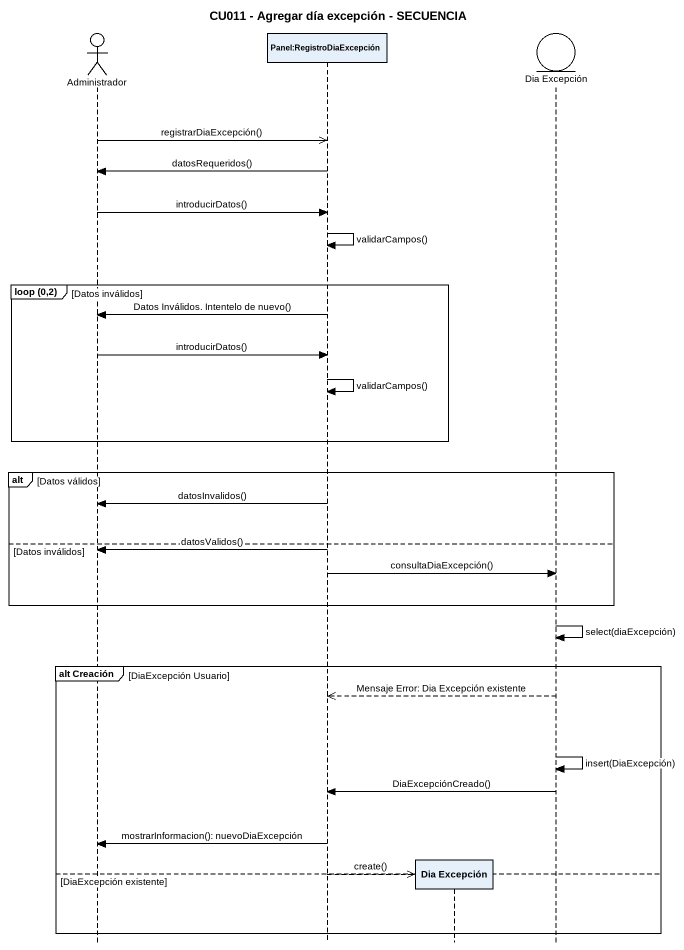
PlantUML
@startuml
title CU011 - Agregar día excepción - SECUENCIA
hide footbox
actor Administrador
participant "Panel:RegistroDiaExcepción" as Panel_RegistroDiaExcepción
participant "Dia Excepción" as Dia_Excepción
entity "Dia Excepción" as Dia_Excepción_2

Administrador ->> Panel_RegistroDiaExcepción : registrarDiaExcepción()
Panel_RegistroDiaExcepción -> Administrador : datosRequeridos()
Administrador -> Panel_RegistroDiaExcepción : introducirDatos()
Panel_RegistroDiaExcepción -> Panel_RegistroDiaExcepción : validarCampos()
group loop (0,2) [Datos inválidos]
  Panel_RegistroDiaExcepción -> Administrador : Datos Inválidos. Intentelo de nuevo()
  Administrador -> Panel_RegistroDiaExcepción : introducirDatos()
  Panel_RegistroDiaExcepción -> Panel_RegistroDiaExcepción : validarCampos()
end
alt Datos válidos
  Panel_RegistroDiaExcepción -> Administrador : datosInvalidos()
else Datos inválidos
  Panel_RegistroDiaExcepción -> Administrador : datosValidos()
  Panel_RegistroDiaExcepción -> Dia_Excepción_2 : consultaDiaExcepción()
end
Dia_Excepción_2 -> Dia_Excepción_2 : select(diaExcepción)
group alt Creación [DiaExcepción Usuario]
  Dia_Excepción_2 -->> Panel_RegistroDiaExcepción : Mensaje Error: Dia Excepción existente
  Dia_Excepción_2 -> Dia_Excepción_2 : insert(DiaExcepción)
  Dia_Excepción_2 -> Panel_RegistroDiaExcepción : DiaExcepciónCreado()
  Panel_RegistroDiaExcepción -> Administrador : mostrarInformacion(): nuevoDiaExcepción
else DiaExcepción existente
  Panel_RegistroDiaExcepción -->> Dia_Excepción ** : create()
end
@enduml
